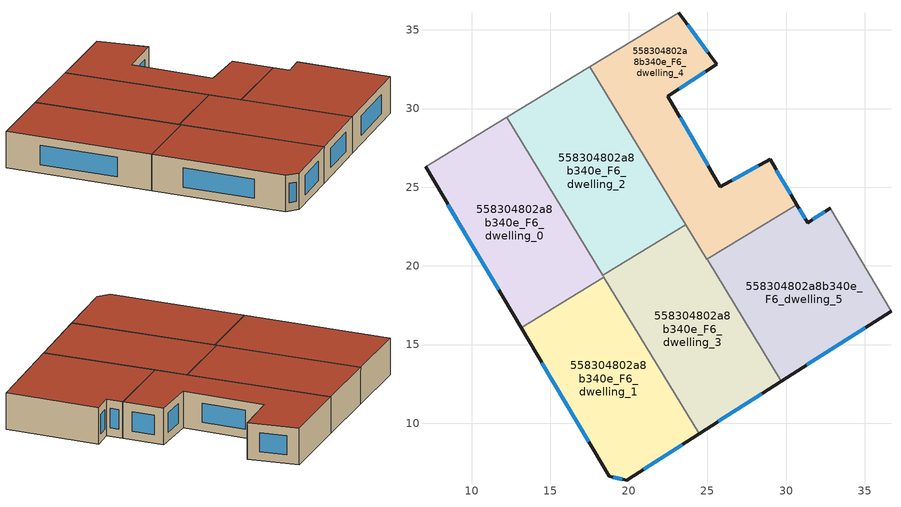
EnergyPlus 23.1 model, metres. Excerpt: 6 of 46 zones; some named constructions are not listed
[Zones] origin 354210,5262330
558304802a8b340e_F6_dwelling_0
 floor to 558304802a8b340e_F5_dwelling_0 (EU_floor_Construction): 12.24,29.44 18.42,19.27 13.15,16.06 7.08,26.29 z18
 wall outside (EU_wall_Construction): 7.08,26.29 13.15,16.06 z18:21
 wall to 558304802a8b340e_F6_dwelling_1 (EU_wall_Construction): 13.15,16.06 18.42,19.27 z18:21
 wall adiabatic (EU_wall_Construction): 12.24,29.44 7.08,26.29 z18:21
 wall to 558304802a8b340e_F6_dwelling_2 (EU_wall_Construction): 18.34,19.41 12.24,29.44 z18:21
 wall to 558304802a8b340e_F6_dwelling_3 (EU_wall_Construction): 18.42,19.27 18.34,19.41 z18:21
 window (EU_Window_Construction): 8.5,23.89 11.72,18.47 z18.7:20.3
 roof outside (EU_roof_Construction): 18.42,19.27 12.24,29.44 7.08,26.29 13.15,16.06 z21
558304802a8b340e_F6_dwelling_1
 floor to 558304802a8b340e_F5_dwelling_1 (EU_floor_Construction): 18.42,19.27 24.47,9.32 19.86,6.37 18.76,6.61 13.15,16.06 z18
 wall outside (EU_wall_Construction): 13.15,16.06 18.76,6.61 19.86,6.37 24.47,9.32 z18:21
 wall to 558304802a8b340e_F6_dwelling_3 (EU_wall_Construction): 24.47,9.32 18.42,19.27 z18:21
 window (EU_Window_Construction): 20.94,7.06 23.39,8.63 / 19.02,6.55 19.6,6.43 / 14.47,13.84 17.44,8.83 z18.7:20.3
 roof outside (EU_roof_Construction): 24.47,9.32 18.42,19.27 13.15,16.06 18.76,6.61 19.86,6.37 z21
558304802a8b340e_F6_dwelling_2
 floor to 558304802a8b340e_F5_dwelling_2 (EU_floor_Construction): 17.53,32.65 23.63,22.63 18.34,19.41 12.24,29.44 z18
 wall to 558304802a8b340e_F6_dwelling_3 (EU_wall_Construction): 18.34,19.41 23.63,22.63 z18:21
 wall adiabatic (EU_wall_Construction): 17.53,32.65 12.24,29.44 z18:21
 wall to 558304802a8b340e_F6_dwelling_4 (EU_wall_Construction): 23.63,22.63 17.53,32.65 z18:21
 roof outside (EU_roof_Construction): 23.63,22.63 17.53,32.65 12.24,29.44 18.34,19.41 z21
558304802a8b340e_F6_dwelling_3
 floor to 558304802a8b340e_F5_dwelling_3 (EU_floor_Construction): 23.63,22.63 29.69,12.66 24.47,9.32 18.34,19.41 z18
 wall outside (EU_wall_Construction): 24.47,9.32 29.69,12.66 z18:21
 wall to 558304802a8b340e_F6_dwelling_5 (EU_wall_Construction): 29.69,12.66 24.97,20.41 z18:21
 wall to 558304802a8b340e_F6_dwelling_4 (EU_wall_Construction): 24.97,20.41 23.63,22.63 z18:21
 window (EU_Window_Construction): 25.7,10.11 28.46,11.88 z18.7:20.3
 roof outside (EU_roof_Construction): 29.69,12.66 23.63,22.63 18.34,19.41 24.47,9.32 z21
558304802a8b340e_F6_dwelling_4
 floor to 558304802a8b340e_F5_dwelling_4 (EU_floor_Construction): 25.6,32.81 22.49,30.79 25.82,25.03 28.99,26.77 30.69,23.89 24.97,20.41 17.53,32.65 23.18,36.09 z18
 wall outside (EU_wall_Construction): 30.69,23.89 28.99,26.77 25.82,25.03 22.49,30.79 25.6,32.81 23.18,36.09 z18:21
 wall adiabatic (EU_wall_Construction): 23.18,36.09 17.53,32.65 z18:21
 wall to 558304802a8b340e_F6_dwelling_5 (EU_wall_Construction): 24.97,20.41 30.69,23.89 z18:21
 window (EU_Window_Construction): 30.29,24.57 29.39,26.1 / 25.03,33.58 23.75,35.32 / 23.22,31.27 24.87,32.33 / 25.04,26.38 23.27,29.44 / 28.24,26.36 26.57,25.44 z18.7:20.3
 roof outside (EU_roof_Construction): 30.69,23.89 28.99,26.77 25.82,25.03 22.49,30.79 25.6,32.81 23.18,36.09 17.53,32.65 24.97,20.41 z21
558304802a8b340e_F6_dwelling_5
 floor to 558304802a8b340e_F5_dwelling_5 (EU_floor_Construction): 32.8,23.67 36.67,17.13 29.69,12.66 24.97,20.41 30.69,23.89 31.37,22.73 z18
 wall outside (EU_wall_Construction): 29.69,12.66 36.67,17.13 / 32.8,23.67 31.37,22.73 30.69,23.89 z18:21
 wall adiabatic (EU_wall_Construction): 36.67,17.13 32.8,23.67 z18:21
 window (EU_Window_Construction): 31.33,13.71 35.03,16.08 / 31.21,23 30.85,23.62 / 32.46,23.45 31.71,22.95 z18.7:20.3
 roof outside (EU_roof_Construction): 36.67,17.13 32.8,23.67 31.37,22.73 30.69,23.89 24.97,20.41 29.69,12.66 z21
[SCHEDULE:FILE] Column Number=1; Rows to Skip at Top=0; Number of Hours of Data=8760; Column Separator=Comma; Interpolate to Timestep=No; Minutes per Item=60; Adjust Schedule for Daylight Savings=Yes
Name | File
EU_Step8_GainSchedule_558304802a8b340e_F3_dwelling_3_f000 | ../../schedules/558304802a8b340e/558304802a8b340e_F3_dwelling_3_f000_gain.csv
EU_Step8_GainSchedule_558304802a8b340e_F3_dwelling_4_f000 | ../../schedules/558304802a8b340e/558304802a8b340e_F3_dwelling_4_f000_gain.csv
EU_Step8_GainSchedule_558304802a8b340e_F3_dwelling_5_f000 | ../../schedules/558304802a8b340e/558304802a8b340e_F3_dwelling_5_f000_gain.csv
EU_Step8_GainSchedule_558304802a8b340e_F3_dwelling_6_f000 | ../../schedules/558304802a8b340e/558304802a8b340e_F3_dwelling_6_f000_gain.csv
EU_Step8_GainSchedule_558304802a8b340e_F4_dwelling_0_f000 | ../../schedules/558304802a8b340e/558304802a8b340e_F4_dwelling_0_f000_gain.csv
EU_Step8_GainSchedule_558304802a8b340e_F4_dwelling_1_f000 | ../../schedules/558304802a8b340e/558304802a8b340e_F4_dwelling_1_f000_gain.csv
EU_Step8_GainSchedule_558304802a8b340e_F4_dwelling_2_f000 | ../../schedules/558304802a8b340e/558304802a8b340e_F4_dwelling_2_f000_gain.csv
EU_Step8_GainSchedule_558304802a8b340e_F4_dwelling_3_f000 | ../../schedules/558304802a8b340e/558304802a8b340e_F4_dwelling_3_f000_gain.csv
EU_Step8_GainSchedule_558304802a8b340e_F4_dwelling_4_f000 | ../../schedules/558304802a8b340e/558304802a8b340e_F4_dwelling_4_f000_gain.csv
EU_Step8_GainSchedule_558304802a8b340e_F4_dwelling_5_f000 | ../../schedules/558304802a8b340e/558304802a8b340e_F4_dwelling_5_f000_gain.csv
